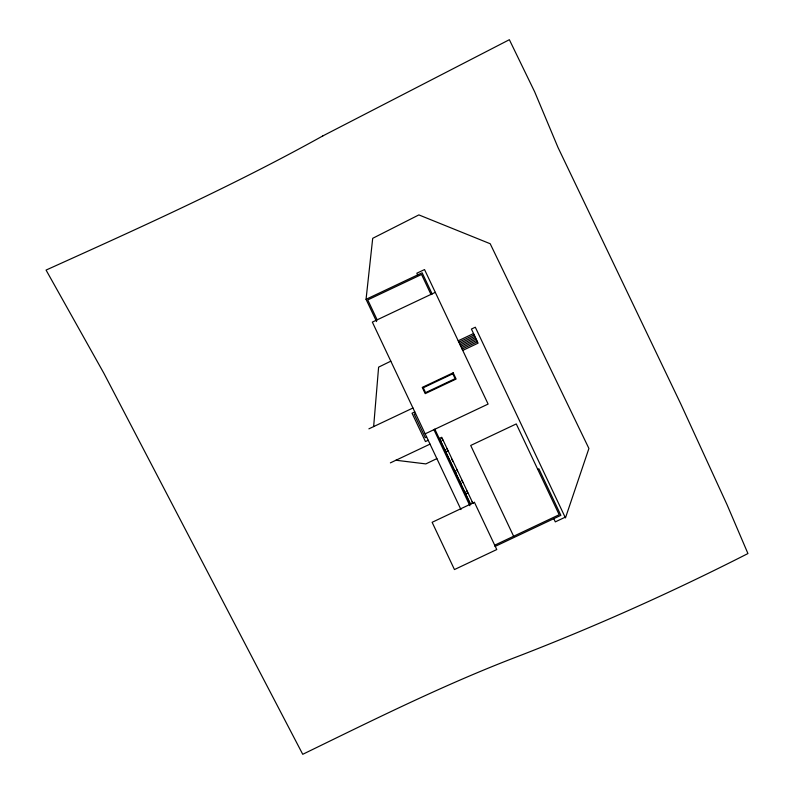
<?xml version="1.0" encoding="UTF-8"?>
<svg xmlns="http://www.w3.org/2000/svg" width="794" height="794" viewBox="0 0 794 794"><rect width="100%" height="100%" fill="white"/><g stroke="black" fill="none" stroke-linecap="round" stroke-linejoin="round"><path stroke-width="1.19" d="M373.646 426.586L378.609 367.136L390.817 361.171M376.584 321.58L366.054 299.318L372.704 238.319L418.865 214.906L490.196 243.738L588.91 448.471L565.457 517.926L475.308 327.217L471.418 329.053L478.087 343.157L462.743 350.412M436.869 458.604L425.852 463.904L395.928 460.242M366.054 299.318L422.14 272.799L432.194 294.068M435.301 292.351L372.346 322.106L460.967 509.579M458.207 340.795L473.542 333.54M458.853 342.164L474.187 334.919M459.498 343.544L474.842 336.289M460.153 344.914L475.487 337.668M460.798 346.283L476.142 339.038M461.453 347.663L476.787 340.408M462.098 349.032L477.442 341.787M368.892 428.839L412.949 408.007M414.796 411.907L412.046 413.208L425.455 441.563L428.204 440.273M415.56 413.515L414.18 414.16L425.286 437.663L426.666 437.008M425.157 433.832L488.112 404.077L424.532 269.573L416.84 273.205L417.654 274.923M390.37 462.872L430.03 444.124M465.929 493.799L467.765 492.935L466.683 490.652M537.727 469.323L538.868 468.788L560.872 515.326L494.999 546.471M494.602 545.25L559.184 514.72L516.269 423.927L470.703 445.464L513.629 536.258M565.13 517.231L555.314 521.876L553.795 518.671M431.063 294.624L421.545 274.486L367.741 299.914L377.17 319.863M473.016 503.465L441.742 437.296L439.449 438.377L470.733 504.547M441.95 438.318L443.032 440.61M446.893 448.789L447.975 451.071L446.149 451.945L445.067 449.652M451.846 459.25L452.927 461.542M456.788 469.72L457.513 471.239M461.731 480.181L462.823 482.474M471.993 501.877L472.708 503.406M440.114 439.181L441.196 441.474M454.952 470.584L456.044 472.867M459.905 481.045L460.986 483.338M464.847 491.516L465.572 493.044M434.775 429.078L470.286 504.19M433.861 429.514L469.899 505.738M322.811 135.923C233.089 185.796 139.526 227.878 46.062 270.079L103.855 373.23L302.732 754.3C374.103 719.582 445.236 684.001 519.514 655.794C597.346 625.642 673.57 591.431 747.938 553.547L727.036 504.686L680.766 403.918L557.964 147.386L534.68 91.856L509.361 39.7L322.811 135.923M453.166 372.793L422.259 387.403L425.207 393.645L456.113 379.036L453.166 372.793M452.798 373.795L423.271 387.76L425.574 392.633L455.101 378.678L452.798 373.795M474.435 502.304L432.125 522.303L454.456 569.556L496.766 549.547L474.435 502.304"/></g></svg>
